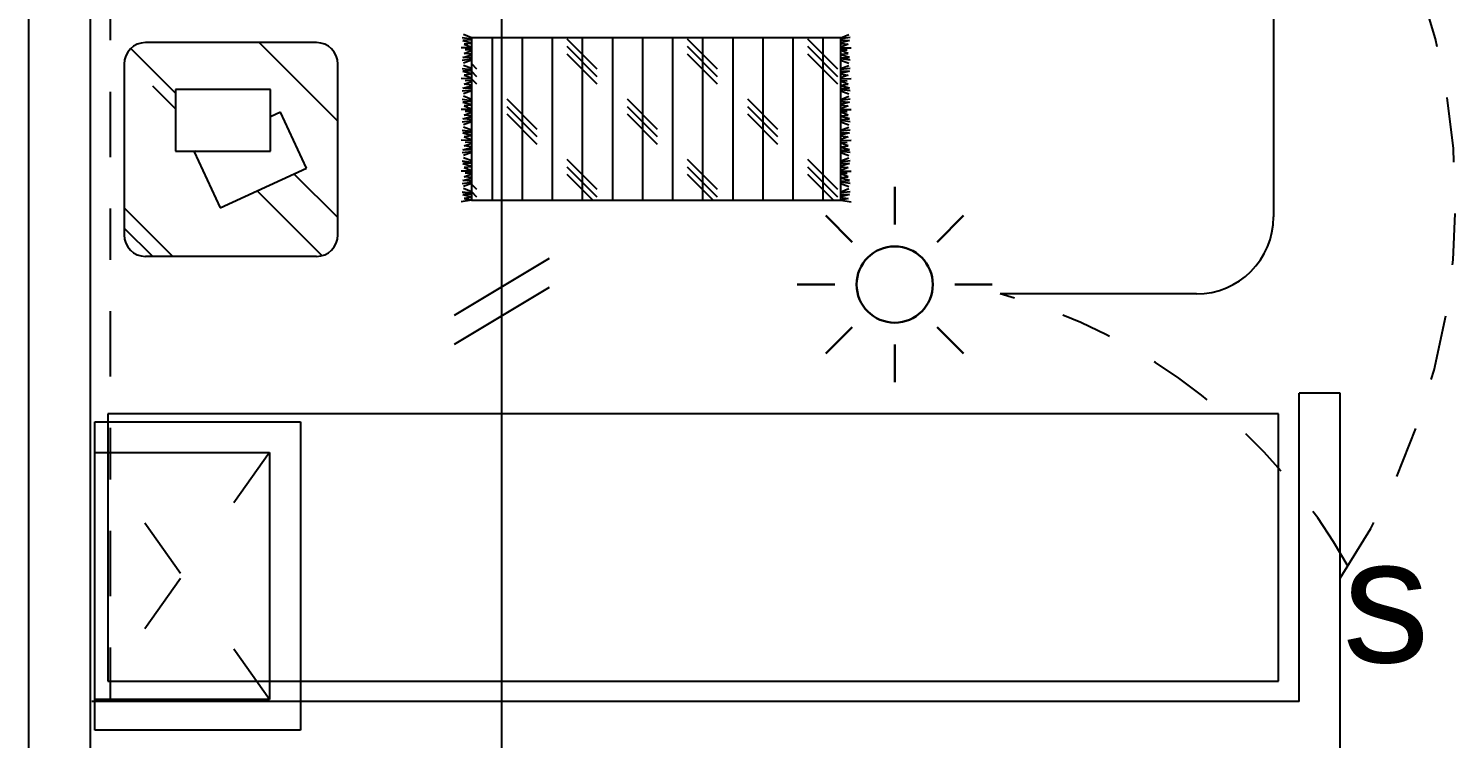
# Model space of a CAD drawing. Extents: x 877.3 to 905.5, y -378.9 to -356.4.
# Drawn here: x 877.703 to 880.48, y -370.689 to -369.308 of the extents above; entities that cross this region are included whole.
import ezdxf

# ---------------------------------------------------------------- set-up
doc = ezdxf.new("R2010")
doc.units = 0
doc.header["$LTSCALE"] = 0.01
doc.linetypes.add('ACAD_ISO03W100', pattern=[30, 12, -18])
doc.linetypes.add('DASHDOT', pattern=[25.4, 12.7, -6.35, 0, -6.35])
doc.layers.get('0').update_dxf_attribs({"linetype": 'CONTINUOUS'})
doc.styles.add('BARRIOS', font='arial.ttf')

msp = doc.modelspace()

# ---------------------------------------------------------------- linework, layer by layer
at = {"color": 7, "linetype": 'Continuous'}
for p, q in [((877.7031, -367.0046), (877.7031, -376.9946)), ((877.8231, -367.3086), (877.8231, -371.9106)), ((880.1263, -368.7511), (880.1263, -369.6742)), ((878.6245, -371.3422), (878.6245, -368.7884)), ((877.9888, -369.4266), (877.9888, -369.5463)), ((878.1737, -369.4266), (877.9888, -369.4266)), ((878.1737, -369.5463), (878.1737, -369.4266)), ((878.1937, -369.4705), (878.1737, -369.4797)), ((878.2438, -369.5793), (878.1937, -369.4705)), ((877.9888, -369.5463), (878.1737, -369.5463)), ((878.0291, -369.5463), (878.0257, -369.5479)), ((878.0257, -369.5479), (878.0758, -369.6566)), ((878.0758, -369.6566), (878.2438, -369.5793)), ((879.9763, -369.8242), (879.5945, -369.8242)), ((880.1761, -370.6172), (880.1761, -370.0172)), ((880.2561, -370.0172), (880.1761, -370.0172)), ((880.2561, -370.7372), (880.2561, -370.0172)), ((880.1361, -370.0572), (877.8572, -370.0572)), ((877.8572, -370.0572), (877.8572, -370.5772)), ((880.1361, -370.5772), (880.1361, -370.0572)), ((877.8323, -370.0728), (878.2323, -370.0728)), ((877.8323, -370.6728), (877.8323, -370.0728)), ((878.2323, -370.0728), (878.2323, -370.6728)), ((877.8323, -370.1328), (878.1723, -370.1328)), ((877.8323, -370.6128), (877.8323, -370.1328)), ((878.1723, -370.1328), (878.1723, -370.6128)), ((877.8572, -370.5772), (880.1361, -370.5772)), ((878.1723, -370.6128), (877.8323, -370.6128)), ((880.1761, -370.6172), (877.8261, -370.6172)), ((878.2323, -370.6728), (877.8323, -370.6728))]:
    msp.add_line(p, q, dxfattribs=at)
at = {"color": 7, "linetype": 'DASHDOT'}
msp.add_line((877.8623, -370.8389), (877.8623, -367.3779), dxfattribs=at)
at = {"color": 7}
for p, q in [((878.2634, -369.3354), (877.9309, -369.3354)), ((878.152, -369.3354), (878.3049, -369.4884)), ((878.5472, -369.3257), (878.5651, -369.3278)), ((878.5651, -369.3302), (878.5484, -369.331)), ((878.5484, -369.331), (878.5651, -369.3356)), ((878.5651, -369.3258), (878.5496, -369.3197)), ((878.5651, -369.3369), (878.5507, -369.3387)), ((878.5507, -369.3387), (878.5651, -369.3442)), ((878.5651, -369.3258), (878.5651, -369.642)), ((879.2841, -369.3258), (878.5651, -369.3258)), ((878.6052, -369.3258), (878.6052, -369.642)), ((878.6637, -369.3258), (878.6637, -369.642)), ((878.7223, -369.3258), (878.7223, -369.642)), ((878.81, -369.387), (878.7515, -369.3284)), ((878.7808, -369.3258), (878.7808, -369.642)), ((878.8394, -369.3258), (878.8394, -369.642)), ((878.898, -369.3258), (878.898, -369.642)), ((878.9565, -369.3258), (878.9565, -369.642)), ((879.0443, -369.387), (878.9857, -369.3284)), ((879.0151, -369.3258), (879.0151, -369.642)), ((879.0736, -369.3258), (879.0736, -369.642)), ((879.1322, -369.3258), (879.1322, -369.642)), ((879.1907, -369.3258), (879.1907, -369.642)), ((879.2785, -369.387), (879.2199, -369.3284)), ((879.2493, -369.3258), (879.2493, -369.642)), ((879.2841, -369.3258), (879.2996, -369.3197)), ((879.302, -369.3257), (879.2841, -369.3278)), ((879.2841, -369.642), (879.2841, -369.3258)), ((879.2841, -369.3302), (879.3008, -369.331)), ((879.3008, -369.331), (879.2841, -369.3356)), ((879.2841, -369.3369), (879.2986, -369.3387)), ((879.2986, -369.3387), (879.2841, -369.3442)), ((877.9021, -369.3471), (877.9888, -369.4338)), ((878.5651, -369.3458), (878.5452, -369.3453)), ((878.5484, -369.364), (878.5651, -369.3594)), ((878.5651, -369.3648), (878.5484, -369.364)), ((878.5507, -369.3563), (878.5651, -369.3509)), ((878.5651, -369.3581), (878.5507, -369.3563)), ((878.5651, -369.3492), (878.5528, -369.3497)), ((878.81, -369.4016), (878.7515, -369.3431)), ((878.81, -369.4163), (878.7515, -369.3577)), ((879.0443, -369.4016), (878.9857, -369.3431)), ((879.0443, -369.4163), (878.9857, -369.3577)), ((879.2785, -369.4016), (879.2199, -369.3431)), ((879.2785, -369.4163), (879.2199, -369.3577)), ((879.2841, -369.3458), (879.304, -369.3453)), ((879.2841, -369.3492), (879.2964, -369.3497)), ((879.2986, -369.3563), (879.2841, -369.3509)), ((879.2841, -369.3581), (879.2986, -369.3563)), ((879.3008, -369.364), (879.2841, -369.3594)), ((879.2841, -369.3648), (879.3008, -369.364)), ((877.8893, -369.377), (877.8893, -369.7095)), ((878.3049, -369.7095), (878.3049, -369.377)), ((878.5472, -369.3693), (878.5651, -369.3672)), ((878.5472, -369.3856), (878.5651, -369.3877)), ((878.5651, -369.3901), (878.5484, -369.3909)), ((878.5484, -369.3909), (878.5651, -369.3956)), ((878.5651, -369.3693), (878.5496, -369.3753)), ((878.5651, -369.3857), (878.5496, -369.3796)), ((878.5758, -369.387), (878.5651, -369.3763)), ((878.5758, -369.4016), (878.5651, -369.391)), ((879.302, -369.3693), (879.2841, -369.3672)), ((879.2841, -369.3693), (879.2996, -369.3753)), ((879.2841, -369.3857), (879.2996, -369.3796)), ((879.302, -369.3856), (879.2841, -369.3877)), ((879.2841, -369.3901), (879.3008, -369.3909)), ((879.3008, -369.3909), (879.2841, -369.3956)), ((877.9442, -369.4197), (877.9888, -369.4643)), ((878.5651, -369.4057), (878.5452, -369.4053)), ((878.5484, -369.424), (878.5651, -369.4194)), ((878.5651, -369.3969), (878.5507, -369.3987)), ((878.5507, -369.3987), (878.5651, -369.4041)), ((878.5507, -369.4162), (878.5651, -369.4108)), ((878.5651, -369.4181), (878.5507, -369.4162)), ((878.5651, -369.4092), (878.5528, -369.4097)), ((878.5758, -369.4163), (878.5651, -369.4056)), ((879.2841, -369.3969), (879.2986, -369.3987)), ((879.2986, -369.3987), (879.2841, -369.4041)), ((879.2841, -369.4057), (879.304, -369.4053)), ((879.2841, -369.4092), (879.2964, -369.4097)), ((879.2986, -369.4162), (879.2841, -369.4108)), ((879.2841, -369.4181), (879.2986, -369.4162)), ((879.3008, -369.424), (879.2841, -369.4194)), ((878.5472, -369.4293), (878.5651, -369.4272)), ((878.5472, -369.4456), (878.5651, -369.4477)), ((878.5651, -369.4248), (878.5484, -369.424)), ((878.5651, -369.4501), (878.5484, -369.4509)), ((878.5651, -369.4292), (878.5496, -369.4353)), ((878.5651, -369.4457), (878.5496, -369.4396)), ((878.6929, -369.5041), (878.6344, -369.4456)), ((878.9271, -369.5041), (878.8686, -369.4456)), ((879.1614, -369.5041), (879.1028, -369.4456)), ((879.2841, -369.4248), (879.3008, -369.424)), ((879.302, -369.4293), (879.2841, -369.4272)), ((879.2841, -369.4292), (879.2996, -369.4353)), ((879.2841, -369.4457), (879.2996, -369.4396)), ((879.302, -369.4456), (879.2841, -369.4477)), ((879.2841, -369.4501), (879.3008, -369.4509)), ((878.5651, -369.4657), (878.5452, -369.4652)), ((878.5484, -369.4509), (878.5651, -369.4555)), ((878.5651, -369.4568), (878.5507, -369.4586)), ((878.5507, -369.4586), (878.5651, -369.4641)), ((878.5507, -369.4762), (878.5651, -369.4708)), ((878.5651, -369.478), (878.5507, -369.4762)), ((878.5651, -369.4691), (878.5528, -369.4696)), ((878.6929, -369.5187), (878.6344, -369.4602)), ((878.6929, -369.5334), (878.6344, -369.4748)), ((878.9271, -369.5187), (878.8686, -369.4602)), ((878.9271, -369.5334), (878.8686, -369.4748)), ((879.1614, -369.5187), (879.1028, -369.4602)), ((879.1614, -369.5334), (879.1028, -369.4748)), ((879.3008, -369.4509), (879.2841, -369.4555)), ((879.2841, -369.4568), (879.2986, -369.4586)), ((879.2986, -369.4586), (879.2841, -369.4641)), ((879.2841, -369.4657), (879.304, -369.4652)), ((879.2841, -369.4691), (879.2964, -369.4696)), ((879.2986, -369.4762), (879.2841, -369.4708)), ((879.2841, -369.478), (879.2986, -369.4762)), ((878.5472, -369.4892), (878.5651, -369.4871)), ((878.5472, -369.5055), (878.5651, -369.5076)), ((878.5484, -369.4839), (878.5651, -369.4793)), ((878.5651, -369.4847), (878.5484, -369.4839)), ((878.5651, -369.4892), (878.5496, -369.4952)), ((878.5651, -369.5056), (878.5496, -369.4995)), ((879.3008, -369.4839), (879.2841, -369.4793)), ((879.2841, -369.4847), (879.3008, -369.4839)), ((879.302, -369.4892), (879.2841, -369.4871)), ((879.2841, -369.4892), (879.2996, -369.4952)), ((879.2841, -369.5056), (879.2996, -369.4995)), ((879.302, -369.5055), (879.2841, -369.5076)), ((878.5651, -369.5256), (878.5452, -369.5252)), ((878.5651, -369.51), (878.5484, -369.5108)), ((878.5484, -369.5108), (878.5651, -369.5155)), ((878.5651, -369.5168), (878.5507, -369.5186)), ((878.5507, -369.5186), (878.5651, -369.524)), ((878.5507, -369.5361), (878.5651, -369.5307)), ((878.5651, -369.5291), (878.5528, -369.5296)), ((879.2841, -369.51), (879.3008, -369.5108)), ((879.3008, -369.5108), (879.2841, -369.5155)), ((879.2841, -369.5168), (879.2986, -369.5186)), ((879.2986, -369.5186), (879.2841, -369.524)), ((879.2841, -369.5256), (879.304, -369.5252)), ((879.2841, -369.5291), (879.2964, -369.5296)), ((879.2986, -369.5361), (879.2841, -369.5307)), ((878.5472, -369.5492), (878.5651, -369.5471)), ((878.5484, -369.5439), (878.5651, -369.5393)), ((878.5651, -369.5447), (878.5484, -369.5439)), ((878.5651, -369.5491), (878.5496, -369.5552)), ((878.5651, -369.5656), (878.5496, -369.5595)), ((878.5651, -369.538), (878.5507, -369.5361)), ((879.2841, -369.538), (879.2986, -369.5361)), ((879.3008, -369.5439), (879.2841, -369.5393)), ((879.2841, -369.5447), (879.3008, -369.5439)), ((879.302, -369.5492), (879.2841, -369.5471)), ((879.2841, -369.5491), (879.2996, -369.5552)), ((879.2841, -369.5656), (879.2996, -369.5595)), ((878.5651, -369.5856), (878.5452, -369.5851)), ((878.5472, -369.5655), (878.5651, -369.5676)), ((878.5651, -369.57), (878.5484, -369.5708)), ((878.5484, -369.5708), (878.5651, -369.5754)), ((878.5651, -369.5767), (878.5507, -369.5785)), ((878.5507, -369.5785), (878.5651, -369.584)), ((878.5651, -369.589), (878.5528, -369.5895)), ((878.81, -369.6212), (878.7515, -369.5627)), ((878.81, -369.6359), (878.7515, -369.5773)), ((879.0443, -369.6212), (878.9857, -369.5627)), ((879.0443, -369.6359), (878.9857, -369.5773)), ((879.2785, -369.6212), (879.2199, -369.5627)), ((879.2785, -369.6359), (879.2199, -369.5773)), ((879.302, -369.5655), (879.2841, -369.5676)), ((879.2841, -369.57), (879.3008, -369.5708)), ((879.3008, -369.5708), (879.2841, -369.5754)), ((879.2841, -369.5767), (879.2986, -369.5785)), ((879.2986, -369.5785), (879.2841, -369.584)), ((879.2841, -369.5856), (879.304, -369.5851)), ((879.2841, -369.589), (879.2964, -369.5895)), ((878.2196, -369.5904), (878.3049, -369.6758)), ((878.5472, -369.6091), (878.5651, -369.607)), ((878.5484, -369.6038), (878.5651, -369.5992)), ((878.5651, -369.6046), (878.5484, -369.6038)), ((878.5651, -369.6091), (878.5496, -369.6151)), ((878.5507, -369.5961), (878.5651, -369.5907)), ((878.5651, -369.5979), (878.5507, -369.5961)), ((878.5758, -369.6212), (878.5651, -369.6105)), ((878.8016, -369.642), (878.7515, -369.5919)), ((879.0358, -369.642), (878.9857, -369.5919)), ((879.27, -369.642), (879.2199, -369.5919)), ((879.2986, -369.5961), (879.2841, -369.5907)), ((879.2841, -369.5979), (879.2986, -369.5961)), ((879.3008, -369.6038), (879.2841, -369.5992)), ((879.2841, -369.6046), (879.3008, -369.6038)), ((879.302, -369.6091), (879.2841, -369.607)), ((879.2841, -369.6091), (879.2996, -369.6151)), ((878.1479, -369.6234), (878.2741, -369.7496)), ((878.5651, -369.642), (878.5452, -369.6451)), ((878.5472, -369.6254), (878.5651, -369.6275)), ((878.5651, -369.6299), (878.5484, -369.6307)), ((878.5484, -369.6307), (878.5651, -369.6354)), ((878.5651, -369.6255), (878.5496, -369.6194)), ((878.5651, -369.6367), (878.5507, -369.6385)), ((878.5507, -369.6385), (878.5651, -369.642)), ((878.5758, -369.6359), (878.5651, -369.6252)), ((878.5674, -369.642), (878.5651, -369.6398)), ((878.5651, -369.642), (879.2841, -369.642)), ((879.2841, -369.6255), (879.2996, -369.6194)), ((879.302, -369.6254), (879.2841, -369.6275)), ((879.2841, -369.6299), (879.3008, -369.6307)), ((879.3008, -369.6307), (879.2841, -369.6354)), ((879.2841, -369.6367), (879.2986, -369.6385)), ((879.2986, -369.6385), (879.2841, -369.642)), ((879.2841, -369.642), (879.304, -369.6451)), ((877.8893, -369.6568), (877.9835, -369.751)), ((877.8893, -369.6961), (877.9443, -369.751)), ((877.9309, -369.751), (878.2634, -369.751)), ((878.532, -369.8656), (878.7171, -369.7546)), ((878.532, -369.9218), (878.7171, -369.8108))]:
    msp.add_line(p, q, dxfattribs=at)
at = {"color": 7, "lineweight": 30}
for p, q in [((879.389, -369.6892), (879.389, -369.6161)), ((879.3064, -369.7234), (879.2547, -369.6717)), ((879.4715, -369.7234), (879.5232, -369.6717)), ((879.2722, -369.8059), (879.1991, -369.8059)), ((879.5057, -369.8059), (879.5788, -369.8059)), ((879.3064, -369.8885), (879.2547, -369.9402)), ((879.4715, -369.8885), (879.5232, -369.9402)), ((879.389, -369.9227), (879.389, -369.9958))]:
    msp.add_line(p, q, dxfattribs=at)
at = {"color": 7, "linetype": 'ACAD_ISO03W100'}
for p, q in [((878.1723, -370.1328), (877.8323, -370.6128)), ((878.1723, -370.6128), (877.8323, -370.1328))]:
    msp.add_line(p, q, dxfattribs=at)
at = {"color": 7, "lineweight": 30}
msp.add_circle((879.389, -369.8059), 0.0742, dxfattribs=at)
at = {"color": 7, "linetype": 'DASHDOT'}
for centre, radius, start, end in [((879.1746, -369.6453), 1.3059, 325.9149, 43.2168), ((879.3015, -370.8955), 1.1107, 29.1703, 74.702)]:
    msp.add_arc(centre, radius, start, end, dxfattribs=at)
at = {"color": 7}
for centre, start, end in [((877.9309, -369.377), 90, 180), ((878.2634, -369.377), 360, 90), ((877.9309, -369.7095), 180, 270), ((878.2634, -369.7095), 270, 360)]:
    msp.add_arc(centre, 0.0416, start, end, dxfattribs=at)
at = {"color": 7, "linetype": 'Continuous'}
msp.add_arc((879.9763, -369.6742), 0.15, 270, 0, dxfattribs=at)

# ---------------------------------------------------------------- texts
at = {"color": 7, "linetype": 'Continuous', "style": 'BARRIOS'}
msp.add_text('s', height=0.2416, dxfattribs=at).set_placement((880.2609, -370.5406))

doc.saveas('drawing.dxf')
